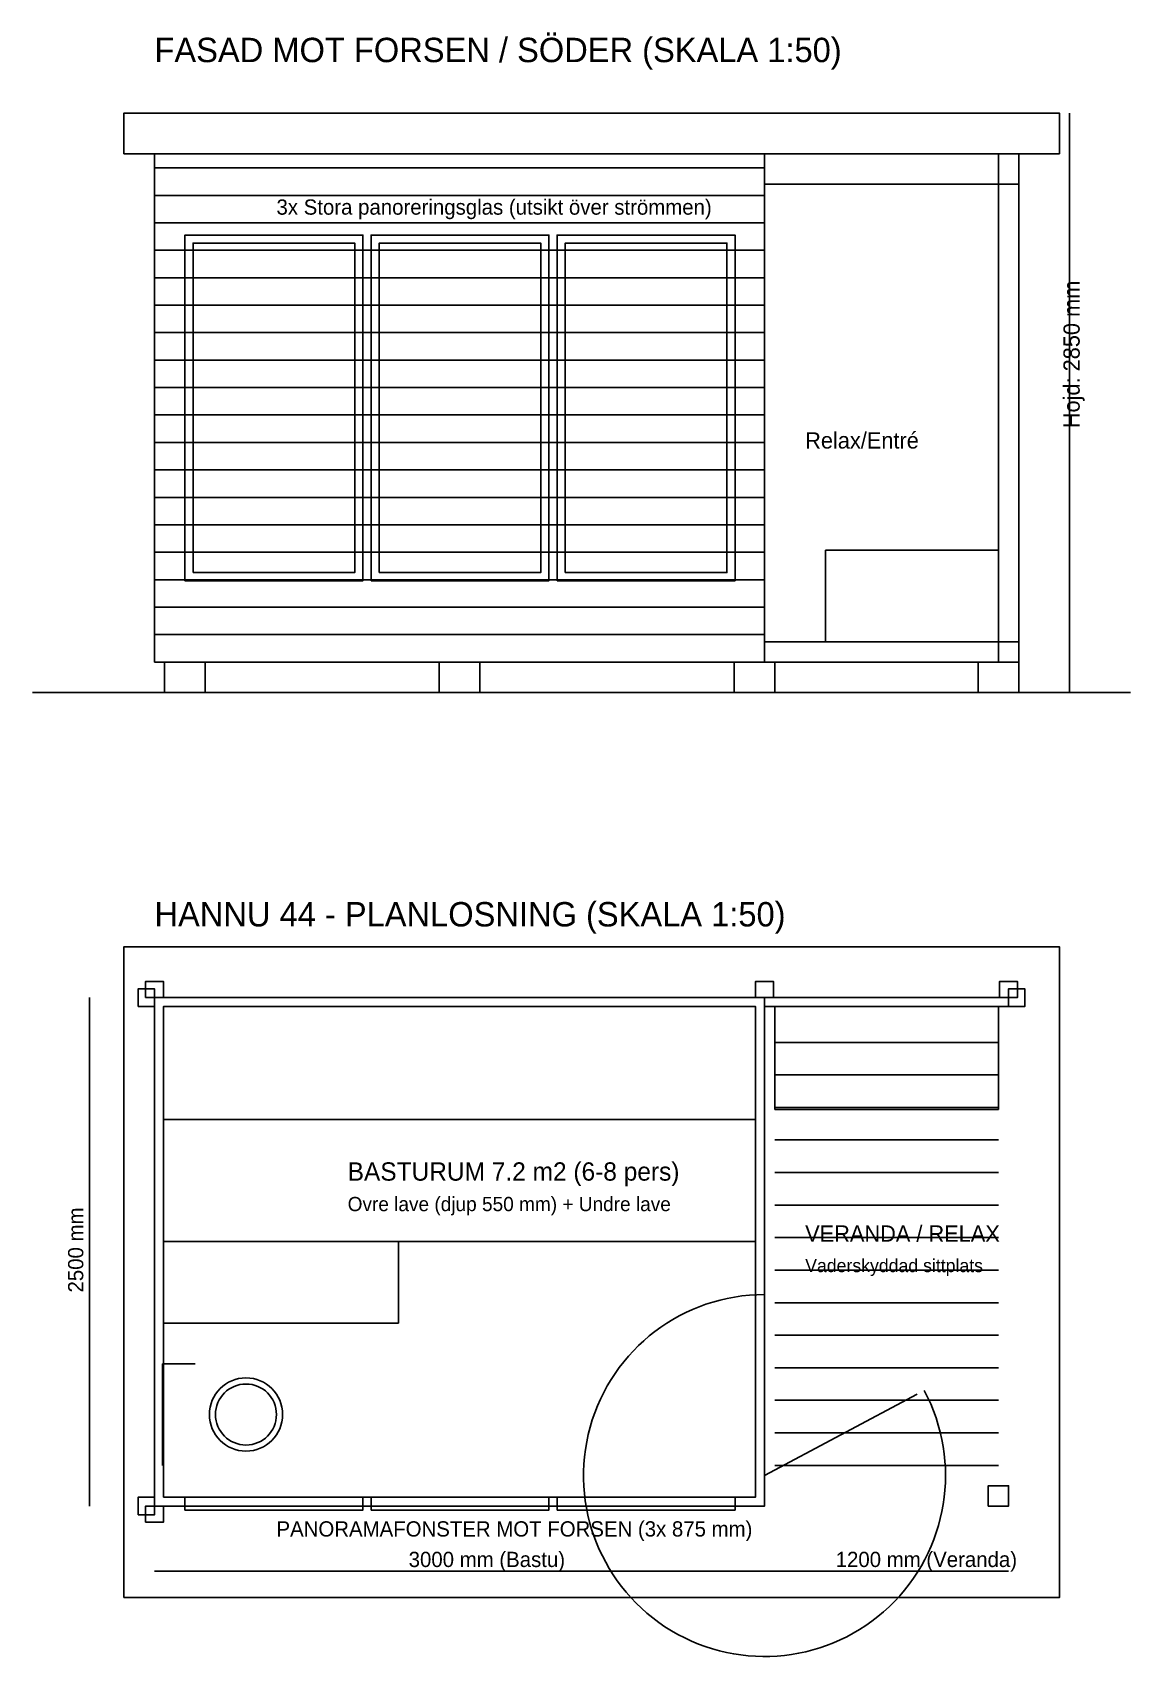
# Model space of a CAD drawing. Header units: millimetres. Extents: x -600 to 4800, y -740 to 7246.
import ezdxf

# ---------------------------------------------------------------- set-up
doc = ezdxf.new("R2010")
doc.units = ezdxf.units.MM
for name, color, linetype in [('A-DIMS', 2, 'Continuous'), ('A-DOOR', 3, 'Continuous'), ('A-FURN', 2, 'Continuous'), ('A-GLAZ', 4, 'Continuous'), ('A-ROOF', 1, 'Continuous'), ('A-TEXT', 7, 'Continuous'), ('A-WALL', 7, 'Continuous')]:
    doc.layers.add(name, color=color, linetype=linetype)

msp = doc.modelspace()

# ---------------------------------------------------------------- linework, layer by layer
at = {"layer": 'A-DIMS'}
for p, q in [((4500, 4000), (4500, 6850)), ((-320, 0), (-320, 2500)), ((0, -320), (3000, -320)), ((3000, -320), (4200, -320))]:
    msp.add_line(p, q, dxfattribs=at)
at = {"layer": 'A-DOOR'}
for q in [(3000, 1040), (3750, 550)]:
    msp.add_line((3000, 150), q, dxfattribs=at)
msp.add_arc((3000, 150), 890, 90, 28.07249, dxfattribs=at)
at = {"layer": 'A-FURN'}
for p, q in [((3050, 2280), (4150, 2280)), ((3050, 2120), (4150, 2120)), ((3050, 1960), (4150, 1960)), ((3050, 1800), (4150, 1800)), ((3050, 1640), (4150, 1640)), ((3050, 1480), (4150, 1480)), ((3050, 1320), (4150, 1320)), ((3050, 1160), (4150, 1160)), ((3050, 1000), (4150, 1000)), ((3050, 840), (4150, 840)), ((40, 200), (40, 700)), ((40, 700), (200, 700)), ((3050, 680), (4150, 680)), ((3050, 520), (4150, 520)), ((3050, 360), (4150, 360)), ((3050, 200), (4150, 200))]:
    msp.add_line(p, q, dxfattribs=at)
for points in [[(3300, 4250), (4150, 4250), (4150, 4700), (3300, 4700)], [(3000, 4150), (4250, 4150), (4250, 4250), (3000, 4250)], [(44, 1900), (2956, 1900), (2956, 2456), (44, 2456)], [(3050, 1950), (4150, 1950), (4150, 2456), (3050, 2456)], [(44, 1300), (2956, 1300), (2956, 1900), (44, 1900)], [(44, 900), (1200, 900), (1200, 1300), (44, 1300)]]:
    msp.add_lwpolyline(points, close=True, dxfattribs=at)
for radius in [180, 150]:
    msp.add_circle((450, 450), radius, dxfattribs=at)
at = {"layer": 'A-GLAZ'}
for points in [[(150, 4550), (1025, 4550), (1025, 6250), (150, 6250)], [(1065, 4550), (1940, 4550), (1940, 6250), (1065, 6250)], [(1980, 4550), (2855, 4550), (2855, 6250), (1980, 6250)], [(190, 4590), (985, 4590), (985, 6210), (190, 6210)], [(1105, 4590), (1900, 4590), (1900, 6210), (1105, 6210)], [(2020, 4590), (2815, 4590), (2815, 6210), (2020, 6210)], [(150, -20), (1025, -20), (1025, 44), (150, 44)], [(1065, -20), (1940, -20), (1940, 44), (1065, 44)], [(1980, -20), (2855, -20), (2855, 44), (1980, 44)]]:
    msp.add_lwpolyline(points, close=True, dxfattribs=at)
at = {"layer": 'A-ROOF'}
for points in [[(-150, 6650), (4450, 6650), (4450, 6850), (-150, 6850)], [(-150, -450), (4450, -450), (4450, 2750), (-150, 2750)]]:
    msp.add_lwpolyline(points, close=True, dxfattribs=at)
at = {"layer": 'A-WALL'}
for p, q in [((0, 6580), (3000, 6580)), ((0, 6445), (3000, 6445)), ((0, 6310), (3000, 6310)), ((0, 6175), (3000, 6175)), ((0, 6040), (3000, 6040)), ((0, 5905), (3000, 5905)), ((0, 5770), (3000, 5770)), ((0, 5635), (3000, 5635)), ((0, 5500), (3000, 5500)), ((0, 5365), (3000, 5365)), ((0, 5230), (3000, 5230)), ((0, 5095), (3000, 5095)), ((0, 4960), (3000, 4960)), ((0, 4825), (3000, 4825)), ((0, 4690), (3000, 4690)), ((0, 4555), (3000, 4555)), ((0, 4420), (3000, 4420)), ((0, 4285), (3000, 4285)), ((-600, 4000), (4800, 4000))]:
    msp.add_line(p, q, dxfattribs=at)
for points in [[(0, 4150), (3000, 4150), (3000, 6650), (0, 6650)], [(3000, 6500), (4250, 6500), (4250, 6650), (3000, 6650)], [(4150, 4150), (4250, 4150), (4250, 6650), (4150, 6650)], [(50, 4000), (250, 4000), (250, 4150), (50, 4150)], [(1400, 4000), (1600, 4000), (1600, 4150), (1400, 4150)], [(2850, 4000), (3050, 4000), (3050, 4150), (2850, 4150)], [(4050, 4000), (4250, 4000), (4250, 4150), (4050, 4150)], [(-44, 2500), (44, 2500), (44, 2580), (-44, 2580)], [(2956, 2500), (3044, 2500), (3044, 2580), (2956, 2580)], [(4156, 2500), (4244, 2500), (4244, 2580), (4156, 2580)], [(-80, 2456), (0, 2456), (0, 2544), (-80, 2544)], [(0, 0), (3000, 0), (3000, 2500), (0, 2500)], [(3000, 2456), (4200, 2456), (4200, 2500), (3000, 2500)], [(4200, 2456), (4280, 2456), (4280, 2544), (4200, 2544)], [(44, 44), (2956, 44), (2956, 2456), (44, 2456)], [(4100, 0), (4200, 0), (4200, 100), (4100, 100)], [(-80, -44), (0, -44), (0, 44), (-80, 44)], [(-44, -80), (44, -80), (44, 0), (-44, 0)]]:
    msp.add_lwpolyline(points, close=True, dxfattribs=at)

# ---------------------------------------------------------------- texts
at = {"layer": 'A-DIMS'}
for s, height, p in [('Hojd: 2850 mm', 80, (4550, 5300)), ('2500 mm', 75, (-350, 1050))]:
    msp.add_text(s, height=height, rotation=90, dxfattribs=at).set_placement(p)
for s, p in [('3000 mm (Bastu)', (1250, -300)), ('1200 mm (Veranda)', (3350, -300))]:
    msp.add_text(s, height=75, dxfattribs=at).set_placement(p)
at = {"layer": 'A-TEXT'}
for s, height, p in [('FASAD MOT FORSEN / SÖDER (SKALA 1:50)', 120, (0, 7100)), ('3x Stora panoreringsglas (utsikt över strömmen)', 75, (600, 6350)), ('Relax/Entré', 80, (3200, 5200)), ('HANNU 44 - PLANLOSNING (SKALA 1:50)', 120, (0, 2850)), ('BASTURUM 7.2 m2 (6-8 pers)', 90, (950, 1600)), ('Ovre lave (djup 550 mm) + Undre lave', 70, (950, 1450)), ('VERANDA / RELAX', 80, (3200, 1300)), ('Vaderskyddad sittplats', 65, (3200, 1150)), ('PANORAMAFONSTER MOT FORSEN (3x 875 mm)', 75, (600, -150))]:
    msp.add_text(s, height=height, dxfattribs=at).set_placement(p)

doc.saveas('drawing.dxf')
